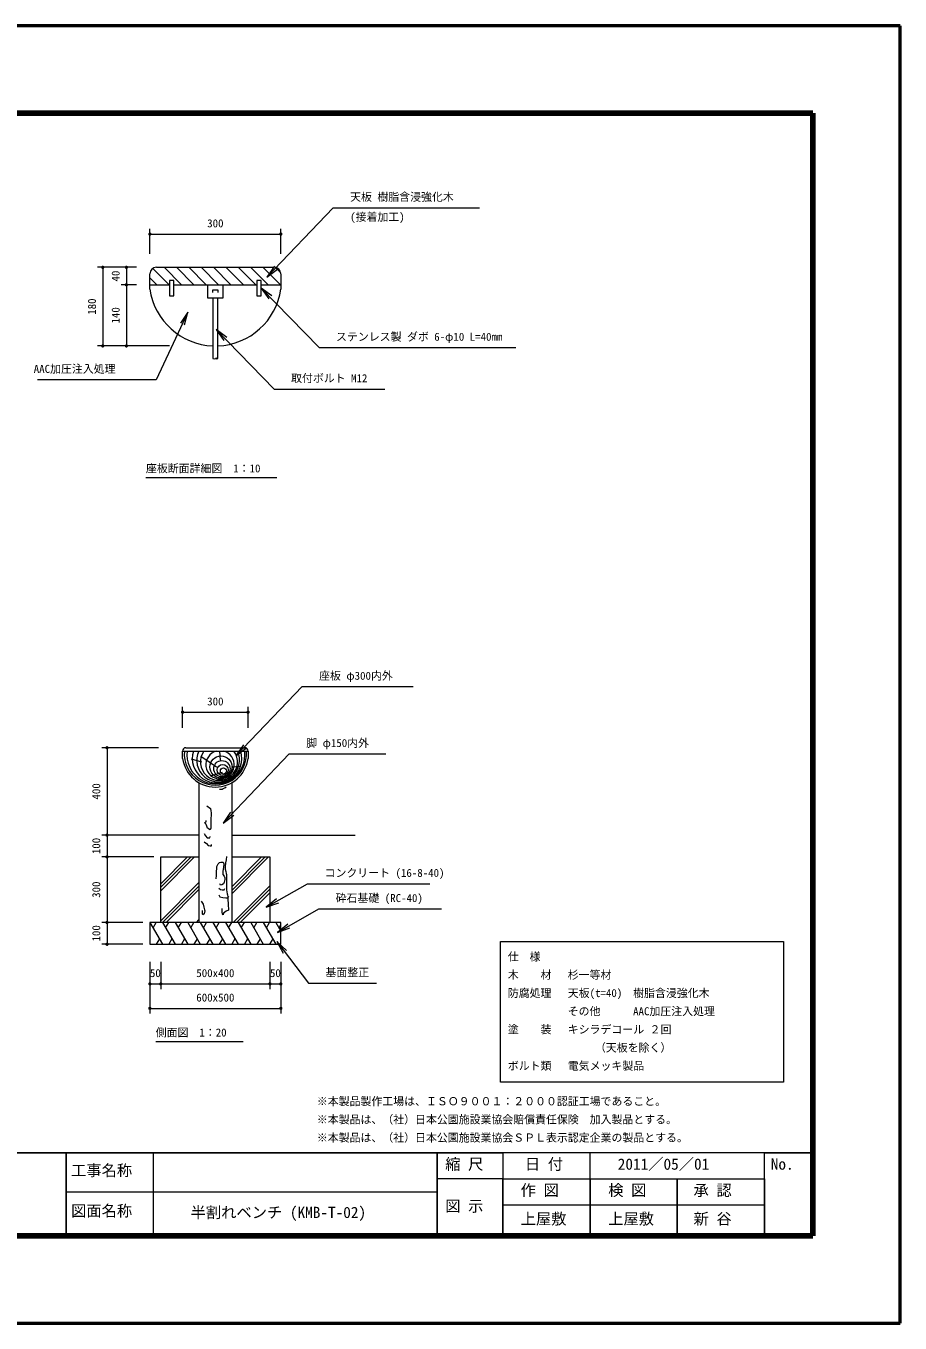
# Model space of a CAD drawing. Units: millimetres at full size, sheet at 1:20; some dimension numbers follow another scale. Extents: x 0 to 8400, y 0 to 5940.
# Drawn here: x 4395 to 8400, y 0 to 5940 of the extents above; entities that cross this region are included whole.
import ezdxf
from ezdxf.enums import TextEntityAlignment as Align

# ---------------------------------------------------------------- set-up
doc = ezdxf.new("R2010")
doc.units = ezdxf.units.MM
doc.header["$LTSCALE"] = 20
doc.layers.add('D-DOC', color=7, linetype='Continuous')
for name, color, linetype, lineweight in [('D-STR', 1, 'Continuous', 13), ('D-STR-DIM', 7, 'Continuous', 13), ('D-STR-HTXT', 7, 'Continuous', 13), ('D-TTL', 2, 'Continuous', 140), ('D-TTL-FRAM', 2, 'Continuous', 13), ('D-TTL-LINE', 7, 'Continuous', 13), ('D-TTL-TXT', 7, 'Continuous', 13)]:
    doc.layers.add(name, color=color, linetype=linetype, lineweight=lineweight)
doc.styles.add('ＭＳ ゴシック', font='')
doc.styles.get('ＭＳ ゴシック').set_extended_font_data('MS Gothic')

# ---------------------------------------------------------------- blocks, each defined once
blk = doc.blocks.new('filled_dot')
at = {"color": 0, "linetype": 'Continuous', "lineweight": -2, "const_width": 1.25}
blk.add_lwpolyline([(-0.625, 0, 1), (0.625, 0, 1)], format="xyb", close=True, dxfattribs=at)
blk = doc.blocks.new('open_arrow')
at = {"color": 0, "linetype": 'Continuous', "lineweight": -2}
blk.add_lwpolyline([(7.5, 1.25), (0, 0), (7.5, -1.25)], dxfattribs=at)

msp = doc.modelspace()

# ---------------------------------------------------------------- linework, layer by layer
at = {"layer": 'D-STR'}
for p, q in [((4976.04, 4829.61), (5051.54, 4754.61)), ((4992.54, 4834.61), (5532.54, 4834.61)), ((5028.04, 4834.61), (5108.04, 4754.61)), ((5084.54, 4834.61), (5164.54, 4754.61)), ((5141.04, 4834.61), (5221.04, 4754.61)), ((5197.54, 4834.61), (5277.54, 4754.61)), ((5254.04, 4834.61), (5334.04, 4754.61)), ((5311.04, 4834.61), (5391.04, 4754.61)), ((5367.54, 4834.61), (5447.54, 4754.61)), ((5424.04, 4834.61), (5504.04, 4754.61)), ((5480.54, 4834.61), (5560.54, 4754.61)), ((5537.04, 4834.61), (5562.54, 4809.11)), ((4962.54, 4734.61), (4962.54, 4804.61)), ((4962.54, 4787.11), (4995.04, 4754.61)), ((4962.54, 4754.61), (5052.54, 4754.61)), ((5072.54, 4754.61), (5452.54, 4754.61)), ((5472.54, 4754.61), (5562.54, 4754.61)), ((5562.54, 4804.61), (5562.54, 4734.61)), ((5250.54, 4694.61), (5250.54, 4417.15)), ((5274.54, 4417.15), (5274.54, 4694.61)), ((5112.54, 2584.61), (5112.54, 2619.61)), ((5112.54, 2619.61), (5412.54, 2619.61)), ((5127.54, 2634.61), (5397.54, 2634.61)), ((5281.41, 2619.61), (5284.43, 2577.08)), ((5412.54, 2619.61), (5412.54, 2584.61)), ((5151.99, 2584.13), (5198.49, 2570.74)), ((5199.9, 2592.58), (5267.52, 2546.79)), ((5293.59, 2520.73), (5240.05, 2504.52)), ((5336.56, 2547.5), (5376.71, 2550.31)), ((5187.54, 2474.47), (5187.54, 1834.61)), ((5281.86, 2445.34), (5293.13, 2445.34)), ((5293.13, 2445.34), (5298.76, 2448.16)), ((5298.76, 2448.16), (5305.81, 2450.98)), ((5305.81, 2450.98), (5311.44, 2455.2)), ((5337.54, 2474.47), (5337.54, 1834.61)), ((5224.09, 2367.85), (5241, 2356.58)), ((5241, 2356.58), (5242.41, 2345.31)), ((5242.41, 2345.31), (5243.82, 2336.85)), ((5243.82, 2322.76), (5242.41, 2314.31)), ((5243.82, 2336.85), (5243.82, 2331.22)), ((5243.82, 2331.22), (5243.82, 2322.76)), ((5214.23, 2291.77), (5219.86, 2296)), ((5218.46, 2286.13), (5214.23, 2291.77)), ((5222.68, 2280.5), (5218.46, 2286.13)), ((5219.86, 2296), (5219.86, 2301.63)), ((5224.09, 2274.86), (5222.68, 2280.5)), ((5226.91, 2266.41), (5224.09, 2274.86)), ((5238.18, 2259.36), (5226.91, 2266.41)), ((5242.41, 2266.41), (5238.18, 2259.36)), ((5242.41, 2314.31), (5242.41, 2300.22)), ((5242.41, 2300.22), (5242.41, 2288.95)), ((5242.41, 2288.95), (5242.41, 2280.5)), ((5242.41, 2280.5), (5242.41, 2272.04)), ((5242.41, 2272.04), (5242.41, 2266.41)), ((5187.54, 2234.61), (4800.04, 2234.61)), ((5211.41, 2242.46), (5217.05, 2231.18)), ((5211.41, 2204.42), (5221.27, 2195.96)), ((5217.05, 2231.18), (5225.5, 2222.73)), ((5225.5, 2222.73), (5231.14, 2221.32)), ((5231.14, 2221.32), (5236.77, 2222.73)), ((5236.77, 2222.73), (5238.18, 2228.37)), ((5337.54, 2234.61), (5903.21, 2234.61)), ((5221.27, 2195.96), (5229.73, 2187.51)), ((5229.73, 2187.51), (5238.18, 2184.69)), ((5238.18, 2184.69), (5245.22, 2186.1)), ((5245.22, 2186.1), (5245.22, 2191.74)), ((5012.54, 2011.61), (5135.54, 2134.61)), ((5012.54, 1995.61), (5151.54, 2134.61)), ((5012.54, 1979.61), (5167.04, 2134.61)), ((5267.25, 2066.06), (5268.66, 2082.97)), ((5268.66, 2082.97), (5270.06, 2091.42)), ((5270.06, 2091.42), (5272.88, 2097.05)), ((5272.88, 2097.05), (5275.7, 2102.69)), ((5275.7, 2102.69), (5281.34, 2108.33)), ((5281.34, 2108.33), (5286.97, 2111.14)), ((5286.97, 2111.14), (5298.24, 2111.14)), ((5299.65, 2085.78), (5296.83, 2068.88)), ((5298.24, 2111.14), (5301.06, 2102.69)), ((5301.06, 2102.69), (5299.65, 2085.78)), ((5308.63, 2107.2), (5307.22, 2090.29)), ((5307.22, 2090.29), (5307.22, 2079.02)), ((5307.22, 2079.02), (5310.04, 2067.75)), ((5311.44, 2121.29), (5308.63, 2107.2)), ((5314.26, 2136.79), (5311.44, 2121.29)), ((5337.54, 1997.61), (5474.54, 2134.61)), ((5337.54, 1981.61), (5490.54, 2134.61)), ((5337.54, 1965.61), (5506.54, 2134.61)), ((5265.84, 2033.65), (5267.25, 2049.15)), ((5267.25, 2049.15), (5267.25, 2066.06)), ((5296.83, 2068.88), (5296.83, 2054.79)), ((5296.83, 2054.79), (5302.47, 2046.33)), ((5302.47, 2046.33), (5306.7, 2039.29)), ((5305.29, 2030.84), (5302.47, 2019.56)), ((5306.7, 2039.29), (5305.29, 2030.84)), ((5310.04, 2067.75), (5311.44, 2059.3)), ((5311.44, 2059.3), (5314.26, 2053.66)), ((5314.26, 2053.66), (5314.26, 2042.39)), ((5314.26, 2042.39), (5314.26, 2028.3)), ((5314.26, 2028.3), (5314.26, 2011.39)), ((5012.54, 1842.11), (5187.54, 2017.11)), ((5021.04, 1834.61), (5187.54, 2001.11)), ((5037.04, 1834.61), (5187.54, 1985.11)), ((5278.52, 1991.39), (5285.56, 1985.75)), ((5278.52, 1960.39), (5282.74, 1951.94)), ((5285.56, 2005.48), (5282.74, 2011.11)), ((5292.61, 2006.88), (5285.56, 2005.48)), ((5285.56, 1985.75), (5294.02, 1984.34)), ((5299.65, 2011.11), (5292.61, 2006.88)), ((5294.02, 1984.34), (5302.47, 1984.34)), ((5302.47, 2019.56), (5299.65, 2011.11)), ((5302.47, 1984.34), (5306.7, 1989.98)), ((5314.26, 2011.39), (5314.26, 1997.3)), ((5314.26, 1997.3), (5314.26, 1983.22)), ((5314.26, 1983.22), (5315.67, 1974.76)), ((5315.67, 1974.76), (5317.08, 1966.31)), ((5317.08, 1966.31), (5318.49, 1960.67)), ((5318.49, 1960.67), (5319.9, 1952.22)), ((5344.04, 1834.61), (5512.54, 2002.61)), ((5360.04, 1834.61), (5512.54, 1986.61)), ((5376.04, 1834.61), (5512.54, 1970.61)), ((5197.32, 1932.49), (5207.18, 1918.41)), ((5207.18, 1918.41), (5210, 1904.32)), ((5210, 1904.32), (5212.82, 1893.04)), ((5282.74, 1951.94), (5296.83, 1949.12)), ((5296.83, 1949.12), (5310.92, 1947.71)), ((5310.92, 1947.71), (5319.38, 1947.71)), ((5319.38, 1947.71), (5323.6, 1954.75)), ((5319.9, 1952.22), (5319.9, 1943.77)), ((5319.9, 1943.77), (5319.9, 1935.31)), ((5319.9, 1935.31), (5321.31, 1924.04)), ((5321.31, 1924.04), (5321.31, 1909.95)), ((5321.31, 1909.95), (5322.72, 1898.68)), ((5174.54, 1834.61), (5187.54, 1847.61)), ((5202.96, 1883.18), (5204.37, 1888.82)), ((5204.37, 1874.73), (5202.96, 1883.18)), ((5205.78, 1869.09), (5204.37, 1874.73)), ((5211.41, 1874.73), (5205.78, 1869.09)), ((5214.23, 1887.41), (5211.41, 1874.73)), ((5212.82, 1893.04), (5214.23, 1887.41)), ((5293.13, 1881.77), (5293.13, 1898.68)), ((5294.54, 1874.73), (5293.13, 1881.77)), ((5298.76, 1869.09), (5294.54, 1874.73)), ((5300.17, 1877.55), (5298.76, 1869.09)), ((5311.44, 1886), (5300.17, 1877.55)), ((5322.72, 1890.23), (5311.44, 1886)), ((5322.72, 1898.68), (5322.72, 1890.23)), ((4962.54, 1834.61), (5020.28, 1734.61)), ((4976.98, 1809.61), (4991.41, 1834.61)), ((5020.28, 1834.61), (5078.01, 1734.61)), ((5034.71, 1809.61), (5049.14, 1834.61)), ((5078.01, 1834.61), (5135.75, 1734.61)), ((5092.45, 1809.61), (5106.88, 1834.61)), ((5135.75, 1834.61), (5193.48, 1734.61)), ((5150.18, 1809.61), (5164.61, 1834.61)), ((5193.48, 1834.61), (5251.22, 1734.61)), ((5207.92, 1809.61), (5222.35, 1834.61)), ((5251.22, 1834.61), (5308.95, 1734.61)), ((5265.65, 1809.61), (5280.08, 1834.61)), ((5308.95, 1834.61), (5366.69, 1734.61)), ((5323.39, 1809.61), (5337.82, 1834.61)), ((5366.69, 1834.61), (5424.42, 1734.61)), ((5381.12, 1809.61), (5395.55, 1834.61)), ((5424.42, 1834.61), (5482.16, 1734.61)), ((5438.86, 1809.61), (5453.29, 1834.61)), ((5482.16, 1834.61), (5539.89, 1734.61)), ((5496.59, 1809.61), (5511.02, 1834.61)), ((5539.89, 1834.61), (5562.54, 1795.37)), ((5554.33, 1809.61), (5562.54, 1823.84)), ((5005.84, 1759.61), (4991.41, 1734.61)), ((5063.58, 1759.61), (5049.14, 1734.61)), ((5121.31, 1759.61), (5106.88, 1734.61)), ((5179.05, 1759.61), (5164.61, 1734.61)), ((5236.78, 1759.61), (5222.35, 1734.61)), ((5294.52, 1759.61), (5280.08, 1734.61)), ((5352.25, 1759.61), (5337.82, 1734.61)), ((5409.99, 1759.61), (5395.55, 1734.61)), ((5467.72, 1759.61), (5453.29, 1734.61)), ((5525.46, 1759.61), (5511.02, 1734.61))]:
    msp.add_line(p, q, dxfattribs=at)
for points in [[(5072.54, 4774.61), (5052.54, 4774.61), (5052.54, 4704.61), (5072.54, 4704.61)], [(5472.54, 4774.61), (5452.54, 4774.61), (5452.54, 4704.61), (5472.54, 4704.61)], [(5562.54, 1834.61), (4962.54, 1834.61), (4962.54, 1734.61), (5562.54, 1734.61)]]:
    msp.add_lwpolyline(points, close=True, dxfattribs=at)
for points in [[(5226.54, 4754.61), (5226.54, 4694.61), (5298.54, 4694.61), (5298.54, 4754.61)], [(5250.54, 4719.21), (5250.54, 4732.2), (5274.54, 4732.2), (5274.54, 4719.21)], [(5012.54, 1834.61), (5012.54, 2134.61), (5187.54, 2134.61)], [(5337.54, 2134.61), (5512.54, 2134.61), (5512.54, 1834.61)]]:
    msp.add_lwpolyline(points, dxfattribs=at)
for centre, radius in [((5288.2, 2546.61), 50.61), ((5292.48, 2538.68), 37.36), ((5296.05, 2532.87), 25.43), ((5299.63, 2527.76), 14.14)]:
    msp.add_circle(centre, radius, dxfattribs=at)
for centre, radius, start, end in [((4992.54, 4804.61), 30, 90, 180), ((5532.54, 4804.61), 30, 0, 90), ((5262.54, 4777.68), 303.08, 188.17123, 267.73084), ((5262.54, 4777.68), 303.08, 272.26916, 351.82877), ((5256.54, 4426.01), 10.69, 235.87107, 304.12893), ((5268.54, 4408.3), 10.69, 55.87107, 124.12893), ((5268.54, 4426.01), 10.69, 235.87107, 304.12893), ((5127.54, 2619.61), 15, 90, 180), ((5262.54, 2606.14), 142.63, 174.58432, 5.41568), ((5265.41, 2601.74), 132.85, 172.2713, 7.7287), ((5270.39, 2586.77), 113.6, 163.19804, 16.80196), ((5275.37, 2576.73), 97.87, 154.0166, 25.9834), ((5278.95, 2570.21), 84.86, 144.39994, 35.60006), ((5283.93, 2556.65), 64.84, 103.84913, 76.15087), ((5397.54, 2619.61), 15, 0, 90), ((5262.54, 2606.14), 151.54, 188.17123, 351.82877)]:
    msp.add_arc(centre, radius, start, end, dxfattribs=at)
at = {"layer": 'D-STR-DIM'}
for p, q in [((4962.54, 4895.78), (4962.54, 5010.78)), ((5562.54, 4895.78), (5562.54, 5010.78)), ((4962.54, 4986.78), (5562.54, 4986.78)), ((4901.81, 4834.61), (4722.43, 4834.61)), ((4746.43, 4834.61), (4746.43, 4474.61)), ((4901.81, 4834.61), (4830.91, 4834.61)), ((4854.91, 4834.61), (4854.91, 4754.61)), ((4901.81, 4754.61), (4830.91, 4754.61)), ((4901.81, 4754.61), (4830.91, 4754.61)), ((4854.91, 4754.61), (4854.91, 4474.61)), ((5052.57, 4474.61), (4722.43, 4474.61)), ((5052.57, 4474.61), (4830.91, 4474.61)), ((5112.54, 2725.57), (5112.54, 2821.36)), ((5112.54, 2797.36), (5412.54, 2797.36)), ((5412.54, 2725.57), (5412.54, 2821.36)), ((5001.97, 2634.61), (4742.08, 2634.61)), ((4766.08, 2634.61), (4766.08, 2234.61)), ((5030.54, 2234.61), (4742.08, 2234.61)), ((5030.54, 2234.61), (4742.08, 2234.61)), ((4766.08, 2234.61), (4766.08, 2134.61)), ((4980.54, 2134.61), (4742.08, 2134.61)), ((4980.54, 2134.61), (4742.08, 2134.61)), ((4766.08, 2134.61), (4766.08, 1834.61)), ((4930.54, 1834.61), (4742.08, 1834.61)), ((4930.54, 1834.61), (4742.08, 1834.61)), ((4766.08, 1834.61), (4766.08, 1734.61)), ((4930.54, 1734.61), (4742.08, 1734.61)), ((4962.54, 1653.65), (4962.54, 1529.21)), ((4962.54, 1653.65), (4962.54, 1417.24)), ((5012.54, 1653.65), (5012.54, 1529.21)), ((5012.54, 1653.65), (5012.54, 1529.21)), ((5512.54, 1653.65), (5512.54, 1529.21)), ((5512.54, 1653.65), (5512.54, 1529.21)), ((5562.54, 1653.65), (5562.54, 1529.21)), ((5562.54, 1653.65), (5562.54, 1417.24)), ((4962.54, 1553.21), (5012.54, 1553.21)), ((5012.54, 1553.21), (5512.54, 1553.21)), ((5512.54, 1553.21), (5562.54, 1553.21)), ((4962.54, 1441.24), (5562.54, 1441.24))]:
    msp.add_line(p, q, dxfattribs=at)
at = {"layer": 'D-STR-HTXT'}
for p, q in [((4944.36, 3872.23), (5544.36, 3872.23)), ((4989.24, 1288.83), (5389.24, 1288.83))]:
    msp.add_line(p, q, dxfattribs=at)
for points in [[(5498.96, 4789.98), (5802.31, 5107.6), (5862.31, 5107.6), (6472.71, 5107.6)], [(5472.54, 4739.61), (5737.8, 4467.14), (5797.8, 4467.14), (6638.91, 4467.14)], [(5136.92, 4629.38), (4991.29, 4320.1), (4931.29, 4320.1), (4448.04, 4320.1)], [(5266.44, 4549.8), (5531.7, 4277.34), (5591.7, 4277.34), (6039.16, 4277.34)], [(5356.75, 2597.23), (5660.11, 2914.84), (5720.11, 2914.84), (6168.84, 2914.84)], [(5297.93, 2289.2), (5601.28, 2606.82), (5661.28, 2606.82), (6044.28, 2606.82)], [(5496.1, 1903.99), (5685.29, 2011.99), (5745.29, 2011.99), (6245.54, 2011.99)], [(5546.84, 1788.79), (5736.03, 1896.79), (5796.03, 1896.79), (6298.57, 1896.79)], [(5544.57, 1747.41), (5689.3, 1556.28), (5749.3, 1556.28), (6000.57, 1556.28)]]:
    msp.add_lwpolyline(points, dxfattribs=at)
at = {"layer": 'D-TTL', "lineweight": 50}
for p, q in [((8400, 5940), (0, 5940)), ((8400, 0), (8400, 5940)), ((0, 0), (8400, 0))]:
    msp.add_line(p, q, dxfattribs=at)
at = {"layer": 'D-TTL'}
for p, q in [((8000, 5540), (400, 5540)), ((8000, 400), (8000, 5540)), ((400, 400), (8000, 400))]:
    msp.add_line(p, q, dxfattribs=at)
at = {"layer": 'D-TTL-FRAM'}
for p, q in [((8000, 780), (400, 780)), ((8000, 400), (8000, 780)), ((400, 400), (8000, 400))]:
    msp.add_line(p, q, dxfattribs=at)
msp.add_lwpolyline([(6568.95, 1746.89), (7865.58, 1746.89), (7865.58, 1103.64), (6568.95, 1103.64)], close=True, dxfattribs=at)
at = {"layer": 'D-TTL-LINE'}
for p, q in [((2979.22, 780), (4579.22, 780)), ((4579.22, 780), (4579.22, 400)), ((4579.22, 780), (6279.22, 780)), ((4579.22, 400), (4579.22, 780)), ((4979.22, 400), (4979.22, 780)), ((6279.22, 780), (6579.22, 780)), ((6279.22, 400), (6279.22, 780)), ((6279.22, 780), (6279.22, 400)), ((6579.22, 780), (6579.22, 400)), ((7779.22, 780), (6579.22, 780)), ((6579.22, 780), (6579.22, 660)), ((6979.22, 660), (6979.22, 780)), ((7779.22, 400), (7779.22, 780)), ((7779.22, 660), (7779.22, 780)), ((7779.22, 780), (8000, 780)), ((8000, 780), (8000, 400)), ((6579.22, 660), (6279.22, 660)), ((6579.22, 660), (7779.22, 660)), ((6579.22, 660), (6979.22, 660)), ((6579.22, 400), (6579.22, 660)), ((6979.22, 660), (7379.22, 660)), ((6979.22, 400), (6979.22, 660)), ((6979.22, 660), (6979.22, 400)), ((7379.22, 660), (7779.22, 660)), ((7379.22, 400), (7379.22, 660)), ((7379.22, 660), (7379.22, 400)), ((7779.22, 660), (7779.22, 400)), ((6279.22, 600), (4579.22, 600)), ((7779.22, 540), (6579.22, 540)), ((4579.22, 400), (2979.22, 400)), ((6279.22, 400), (4579.22, 400)), ((6579.22, 400), (6279.22, 400)), ((6979.22, 400), (6579.22, 400)), ((7379.22, 400), (6979.22, 400)), ((7779.22, 400), (7379.22, 400)), ((8000, 400), (7779.22, 400))]:
    msp.add_line(p, q, dxfattribs=at)

# ---------------------------------------------------------------- block references
at = {"layer": 'D-STR-DIM', "xscale": 6, "yscale": 6}
for p in [(4962.54, 4986.78), (5112.54, 2797.36), (4962.54, 1553.21), (5012.54, 1553.21), (5512.54, 1553.21), (4962.54, 1441.24)]:
    msp.add_blockref('filled_dot', p, dxfattribs=at)
for p, rotation in [((5562.54, 4986.78), 180), ((4746.43, 4834.61), 270), ((4854.91, 4834.61), 270), ((4854.91, 4754.61), 90), ((4854.91, 4754.61), 270), ((4746.43, 4474.61), 90), ((4854.91, 4474.61), 90), ((5412.54, 2797.36), 180), ((4766.08, 2634.61), 270), ((4766.08, 2234.61), 90), ((4766.08, 2234.61), 270), ((4766.08, 2134.61), 90), ((4766.08, 2134.61), 270), ((4766.08, 1834.61), 90), ((4766.08, 1834.61), 270), ((4766.08, 1734.61), 90), ((5012.54, 1553.21), 180), ((5512.54, 1553.21), 180), ((5562.54, 1553.21), 180), ((5562.54, 1441.24), 180)]:
    msp.add_blockref('filled_dot', p, dxfattribs=dict(at, rotation=rotation))
at = {"layer": 'D-STR-HTXT', "xscale": 8, "yscale": 8}
for p, rotation in [((5498.96, 4789.98), 46.3), ((5472.54, 4739.61), 314.2), ((5136.92, 4629.38), 244.8), ((5266.44, 4549.8), 314.2), ((5356.75, 2597.23), 46.3), ((5297.93, 2289.2), 46.3), ((5496.1, 1903.99), 29.7), ((5546.84, 1788.79), 29.7), ((5544.57, 1747.41), 307.1)]:
    msp.add_blockref('open_arrow', p, dxfattribs=dict(at, rotation=rotation))

# ---------------------------------------------------------------- texts
at = {"layer": 'D-DOC', "style": 'ＭＳ ゴシック'}
for s, p in [('仕  様', (6602.6, 1696.17)), ('木  \u3000材   杉一等材', (6602.6, 1612.84)), ('防腐処理   天板(t=40)  樹脂含浸強化木', (6602.6, 1529.5)), ('\u3000         その他      AAC加圧注入処理', (6602.6, 1446.17)), ('塗  \u3000装   キシラデコール ２回', (6602.6, 1362.84)), ('\u3000              （天板を除く）', (6602.6, 1279.5)), ('ボルト類   電気メッキ製品', (6602.6, 1196.17)), ('※本製品製作工場は、ＩＳＯ９００１：２０００認証工場であること。', (5727.54, 1033.85)), ('※本製品は、（社）日本公園施設業協会賠償責任保険\u3000加入製品とする。', (5727.54, 950.52)), ('※本製品は、（社）日本公園施設業協会ＳＰＬ表示認定企業の製品とする。\u3000', (5727.54, 867.18))]:
    msp.add_text(s, height=36.66, dxfattribs=at).set_placement(p, align=Align.TOP_LEFT)
at = {"layer": 'D-STR-DIM', "style": 'ＭＳ ゴシック'}
for s, p in [('300', (5262.54, 5054.54)), ('300', (5262.54, 2865.11)), ('50', (4987.54, 1620.97)), ('500x400', (5262.54, 1620.97)), ('50', (5537.54, 1620.97)), ('600x500', (5262.54, 1508.99))]:
    msp.add_text(s, height=36.66, dxfattribs=at).set_placement(p, align=Align.TOP_CENTER)
for s, p in [('40', (4787.16, 4794.61)), ('180', (4678.67, 4654.61)), ('140', (4787.16, 4614.61)), ('400', (4698.32, 2434.61)), ('100', (4698.32, 2184.61)), ('300', (4698.32, 1984.61)), ('100', (4698.32, 1784.61))]:
    msp.add_text(s, height=36.66, rotation=90, dxfattribs=at).set_placement(p, align=Align.TOP_CENTER)
at = {"layer": 'D-STR-HTXT', "style": 'ＭＳ ゴシック'}
for s, p in [('天板 樹脂含浸強化木', (5880.06, 5175.35)), ('(接着加工)', (5880.06, 5083.75)), ('ステンレス製 ダボ 6-φ10 L=40mm', (5815.55, 4534.9)), ('AAC加圧注入処理', (4430.29, 4387.85)), ('取付ボルト M12', (5609.45, 4345.09)), ('座板断面詳細図\u30001：10', (4944.36, 3932.23)), ('座板 φ300内外', (5737.86, 2982.6)), ('脚 φ150内外', (5679.04, 2674.57)), ('コンクリート (16-8-40)', (5763.05, 2079.75)), ('砕石基礎 (RC-40)', (5813.78, 1964.55)), ('基面整正', (5767.05, 1624.04)), ('側面図\u30001：20', (4989.24, 1348.83))]:
    msp.add_text(s, height=36.66, dxfattribs=at).set_placement(p, align=Align.TOP_LEFT)
at = {"layer": 'D-TTL-TXT', "style": 'ＭＳ ゴシック'}
for s, p in [('工事名称', (4601.25, 658.17)), ('縮 尺', (6315.79, 686.87)), ('日 付', (6680.62, 686.87)), ('2011／05／01', (7106.39, 686.87)), ('No.', (7807.64, 686.87)), ('作 図', (6661.46, 567.22)), ('検 図', (7062.54, 567.22)), ('承 認', (7453.53, 567.22)), ('図面名称', (4601.25, 472.96)), ('半割れベンチ (KMB-T-02)', (5149.2, 465.69)), ('図 示', (6315.79, 494.8)), ('上屋敷', (6661.46, 436.5)), ('上屋敷', (7062.54, 436.5)), ('新 谷', (7453.53, 436.5))]:
    msp.add_text(s, height=51.32, dxfattribs=at).set_placement(p, align=Align.BOTTOM_LEFT)

doc.saveas('drawing.dxf')
